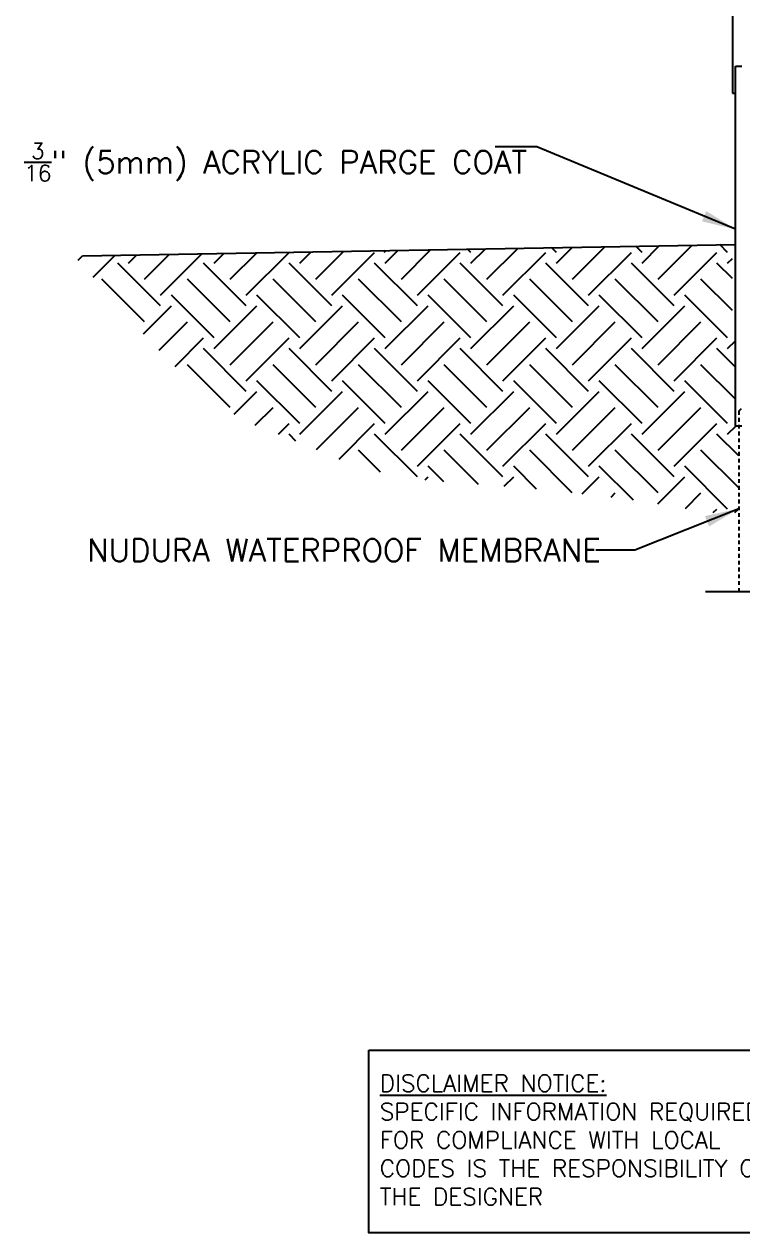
# Model space of a CAD drawing. Header units: inches. Extents: x 150.8 to 208.4, y 123.4 to 190.6.
# Drawn here: x 150.83 to 174.54, y 123.43 to 163.41 of the extents above; entities that cross this region are included whole.
import ezdxf
from ezdxf.enums import TextEntityAlignment as Align

# ---------------------------------------------------------------- set-up
doc = ezdxf.new("R2010")
doc.units = ezdxf.units.IN
doc.header["$LTSCALE"] = 0.5
doc.header["$MEASUREMENT"] = 0
doc.linetypes.add('DASHED2', pattern=[0.375, 0.25, -0.125])
for name, color, linetype in [('HATCH', 12, 'Continuous'), ('LINE50', 5, 'Continuous'), ('LINE9', 9, 'Continuous'), ('TEXT', 4, 'Continuous')]:
    doc.layers.add(name, color=color, linetype=linetype)
doc.styles.add('DIM', font='romans.shx', dxfattribs={"width": 0.7})
doc.styles.add('ROMANS', font='romans.shx', dxfattribs={"height": 0.75})
doc.styles.get("Standard").update_dxf_attribs({"font": 'romans.shx', "height": 0.75})
doc.dimstyles.new('ext_12', dxfattribs={"dimscale": 12, "dimtxt": 0.09375, "dimasz": 0.09375, "dimexe": 0.09375, "dimexo": 0.0625, "dimgap": 0.0625, "dimtad": 1, "dimdec": 1, "dimzin": 3, "dimdsep": 46, "dimlunit": 4, "dimtxsty": 'DIM', "dimcen": 0.09, "dimdle": 0.09375, "dimclrt": 4, "dimadec": 0, "dimazin": 0, "dimtfac": 1, "dimtdec": 1, "dimtmove": 2, "dimatfit": 3, "dimfxl": 1, "dimfrac": 2, "dimtolj": 1, "dimtzin": 0, "dimarcsym": 0})

msp = doc.modelspace()

# ---------------------------------------------------------------- linework, layer by layer
at = {"layer": 'HATCH'}
for p, q in [((162.761, 155.861), (162.696, 155.926)), ((162.761, 155.507), (163.189, 155.935)), ((163.291, 154.977), (164.268, 155.954)), ((165.59, 155.861), (165.476, 155.975)), ((165.59, 155.507), (166.067, 155.985)), ((166.12, 154.977), (167.147, 156.004)), ((168.418, 155.861), (168.255, 156.023)), ((168.418, 155.507), (168.946, 156.035)), ((168.948, 154.977), (170.026, 156.054)), ((171.246, 155.861), (171.035, 156.072)), ((171.246, 155.507), (171.825, 156.086)), ((171.777, 154.977), (172.904, 156.104)), ((174.075, 155.861), (173.815, 156.12)), ((152.609, 155.609), (152.753, 155.752)), ((153.104, 155.042), (153.833, 155.771)), ((154.276, 155.507), (154.552, 155.784)), ((154.806, 154.977), (155.632, 155.803)), ((155.336, 154.447), (156.712, 155.822)), ((157.104, 155.507), (157.431, 155.834)), ((157.635, 154.977), (158.511, 155.853)), ((158.165, 154.447), (159.579, 155.861)), ((159.933, 155.861), (159.916, 155.878)), ((159.933, 155.507), (160.31, 155.884)), ((160.463, 154.977), (161.389, 155.903)), ((160.993, 154.447), (162.408, 155.861)), ((163.822, 154.447), (165.236, 155.861)), ((166.65, 154.447), (168.064, 155.861)), ((169.479, 154.447), (170.893, 155.861)), ((172.307, 154.447), (173.721, 155.861)), ((174.075, 155.507), (174.23, 155.663)), ((155.336, 154.093), (153.922, 155.507)), ((158.165, 154.093), (156.751, 155.507)), ((160.993, 154.093), (159.579, 155.507)), ((163.822, 154.093), (162.408, 155.507)), ((166.65, 154.093), (165.236, 155.507)), ((169.479, 154.093), (168.064, 155.507)), ((172.307, 154.093), (170.893, 155.507)), ((174.23, 154.998), (173.721, 155.507)), ((154.806, 153.563), (153.392, 154.977)), ((157.635, 153.563), (156.22, 154.977)), ((160.463, 153.563), (159.049, 154.977)), ((163.291, 153.563), (161.877, 154.977)), ((166.12, 153.563), (164.706, 154.977)), ((168.948, 153.563), (167.534, 154.977)), ((171.777, 153.563), (170.362, 154.977)), ((174.23, 153.938), (173.191, 154.977)), ((157.104, 153.032), (155.69, 154.447)), ((159.933, 153.032), (158.518, 154.447)), ((162.761, 153.032), (161.347, 154.447)), ((165.59, 153.032), (164.175, 154.447)), ((168.418, 153.032), (167.004, 154.447)), ((171.246, 153.032), (169.832, 154.447)), ((174.075, 153.032), (172.661, 154.447)), ((154.769, 153.172), (155.69, 154.093)), ((157.104, 152.679), (158.518, 154.093)), ((159.933, 152.679), (161.347, 154.093)), ((162.761, 152.679), (164.175, 154.093)), ((165.59, 152.679), (167.004, 154.093)), ((168.418, 152.679), (169.832, 154.093)), ((171.246, 152.679), (172.661, 154.093)), ((155.284, 152.626), (156.22, 153.563)), ((157.635, 152.148), (159.049, 153.563)), ((160.463, 152.148), (161.877, 153.563)), ((163.291, 152.148), (164.706, 153.563)), ((166.12, 152.148), (167.534, 153.563)), ((168.948, 152.148), (170.362, 153.563)), ((171.777, 152.148), (173.191, 153.563)), ((155.811, 152.093), (156.751, 153.032)), ((158.165, 151.618), (159.579, 153.032)), ((160.993, 151.618), (162.408, 153.032)), ((163.822, 151.618), (165.236, 153.032)), ((166.65, 151.618), (168.064, 153.032)), ((169.479, 151.618), (170.893, 153.032)), ((172.307, 151.618), (173.721, 153.032)), ((174.075, 152.679), (174.335, 152.939)), ((158.165, 151.265), (156.751, 152.679)), ((160.993, 151.265), (159.579, 152.679)), ((163.822, 151.265), (162.408, 152.679)), ((166.65, 151.265), (165.236, 152.679)), ((169.479, 151.265), (168.064, 152.679)), ((172.307, 151.265), (170.893, 152.679)), ((174.335, 152.065), (173.721, 152.679)), ((157.635, 150.734), (156.22, 152.148)), ((160.463, 150.734), (159.049, 152.148)), ((163.291, 150.734), (161.877, 152.148)), ((166.12, 150.734), (164.706, 152.148)), ((168.948, 150.734), (167.534, 152.148)), ((171.777, 150.734), (170.362, 152.148)), ((174.335, 151.005), (173.191, 152.148)), ((159.933, 150.204), (158.518, 151.618)), ((162.761, 150.204), (161.347, 151.618)), ((165.59, 150.204), (164.175, 151.618)), ((168.418, 150.204), (167.004, 151.618)), ((171.246, 150.204), (169.832, 151.618)), ((174.075, 150.204), (172.661, 151.618)), ((157.765, 150.511), (158.518, 151.265)), ((159.933, 149.85), (161.347, 151.265)), ((162.761, 149.85), (164.175, 151.265)), ((165.59, 149.85), (167.004, 151.265)), ((168.418, 149.85), (169.832, 151.265)), ((171.246, 149.85), (172.661, 151.265)), ((158.462, 150.148), (159.049, 150.734)), ((160.484, 149.341), (161.877, 150.734)), ((163.291, 149.32), (164.706, 150.734)), ((166.12, 149.32), (167.534, 150.734)), ((168.948, 149.32), (170.362, 150.734)), ((171.777, 149.32), (173.191, 150.734)), ((159.228, 149.853), (159.579, 150.204)), ((161.233, 149.029), (162.408, 150.204)), ((163.822, 148.79), (165.236, 150.204)), ((166.65, 148.79), (168.064, 150.204)), ((169.479, 148.79), (170.893, 150.204)), ((172.307, 148.79), (173.721, 150.204)), ((174.075, 149.85), (174.354, 150.13)), ((159.808, 149.622), (159.579, 149.85)), ((163.822, 148.436), (162.408, 149.85)), ((166.65, 148.436), (165.236, 149.85)), ((169.479, 148.436), (168.064, 149.85)), ((172.307, 148.436), (170.893, 149.85)), ((174.439, 149.133), (173.721, 149.85)), ((162.599, 148.598), (161.877, 149.32)), ((165.842, 148.184), (164.706, 149.32)), ((168.941, 147.913), (167.534, 149.32)), ((171.777, 147.906), (170.362, 149.32)), ((174.439, 148.072), (173.191, 149.32)), ((164.691, 148.274), (164.175, 148.79)), ((167.761, 148.033), (167.004, 148.79)), ((170.959, 147.663), (169.832, 148.79)), ((174.075, 147.375), (172.661, 148.79)), ((164.082, 148.342), (164.175, 148.436)), ((166.693, 148.126), (167.004, 148.436)), ((169.272, 147.876), (169.832, 148.436)), ((171.765, 147.541), (172.661, 148.436)), ((170.221, 147.764), (170.362, 147.906)), ((172.681, 147.396), (173.191, 147.906)), ((173.6, 147.255), (173.721, 147.375)), ((174.308, 147.255), (174.439, 147.386))]:
    msp.add_line(p, q, dxfattribs=at)
at = {"layer": 'LINE50'}
msp.add_line((152.753, 155.752), (174.335, 156.128), dxfattribs=at)
at = {"layer": 'LINE9'}
for p, q in [((174.23, 189.649), (174.23, 161.128)), ((174.335, 150.13), (174.335, 162.018)), ((174.335, 162.018), (174.543, 162.018)), ((174.23, 161.128), (174.335, 161.128)), ((174.335, 150.13), (174.543, 150.13)), ((173.342, 144.649), (182.366, 144.649))]:
    msp.add_line(p, q, dxfattribs=at)
at = {"layer": 'LINE9', "linetype": 'DASHED2'}
for q in [(174.532, 150.705), (174.439, 144.649)]:
    msp.add_line((174.439, 150.612), q, dxfattribs=at)
at = {"layer": 'TEXT'}
msp.add_lwpolyline([(162.211, 129.471), (175.195, 129.471), (175.195, 123.433), (162.211, 123.433)], close=True, dxfattribs=at)

# ---------------------------------------------------------------- texts
at = {"layer": 'TEXT', "style": 'ROMANS'}
msp.add_text('NUDURA WATERPROOF MEMBRANE ', height=0.75, dxfattribs=at).set_placement((170.398, 145.634), align=Align.RIGHT)
at = {"layer": 'TEXT', "insert": (150.826, 158.851), "char_height": 0.75, "width": 17.57922, "attachment_point": 4, "style": 'ROMANS'}
msp.add_mtext('\\A1;{\\H0.7x;\\S3/16;}" (5mm) ACRYLIC PARGE COAT', dxfattribs=at)
at = {"layer": 'TEXT', "insert": (162.578, 126.505), "char_height": 0.5625, "width": 14.00235, "attachment_point": 4}
msp.add_mtext('{\\LDISCLAIMER NOTICE:}\\PSPECIFIC INFORMATION REQUIRED FOR COMPLIANCE WITH LOCAL CODES IS THE RESPONSIBILITY OF THE DESIGNER', dxfattribs=at)

# ---------------------------------------------------------------- leaders
at = {"layer": 'TEXT'}
msp.add_leader([(174.335, 156.628), (167.765, 159.359), (166.39, 159.359)], dimstyle='ext_12', override={"dimgap": 0.0625, "dimtad": 0}, dxfattribs=at)
msp.add_leader([(174.439, 147.386), (171.004, 146.017), (169.714, 146.017)], dimstyle='ext_12', dxfattribs=at)

doc.saveas('drawing.dxf')
